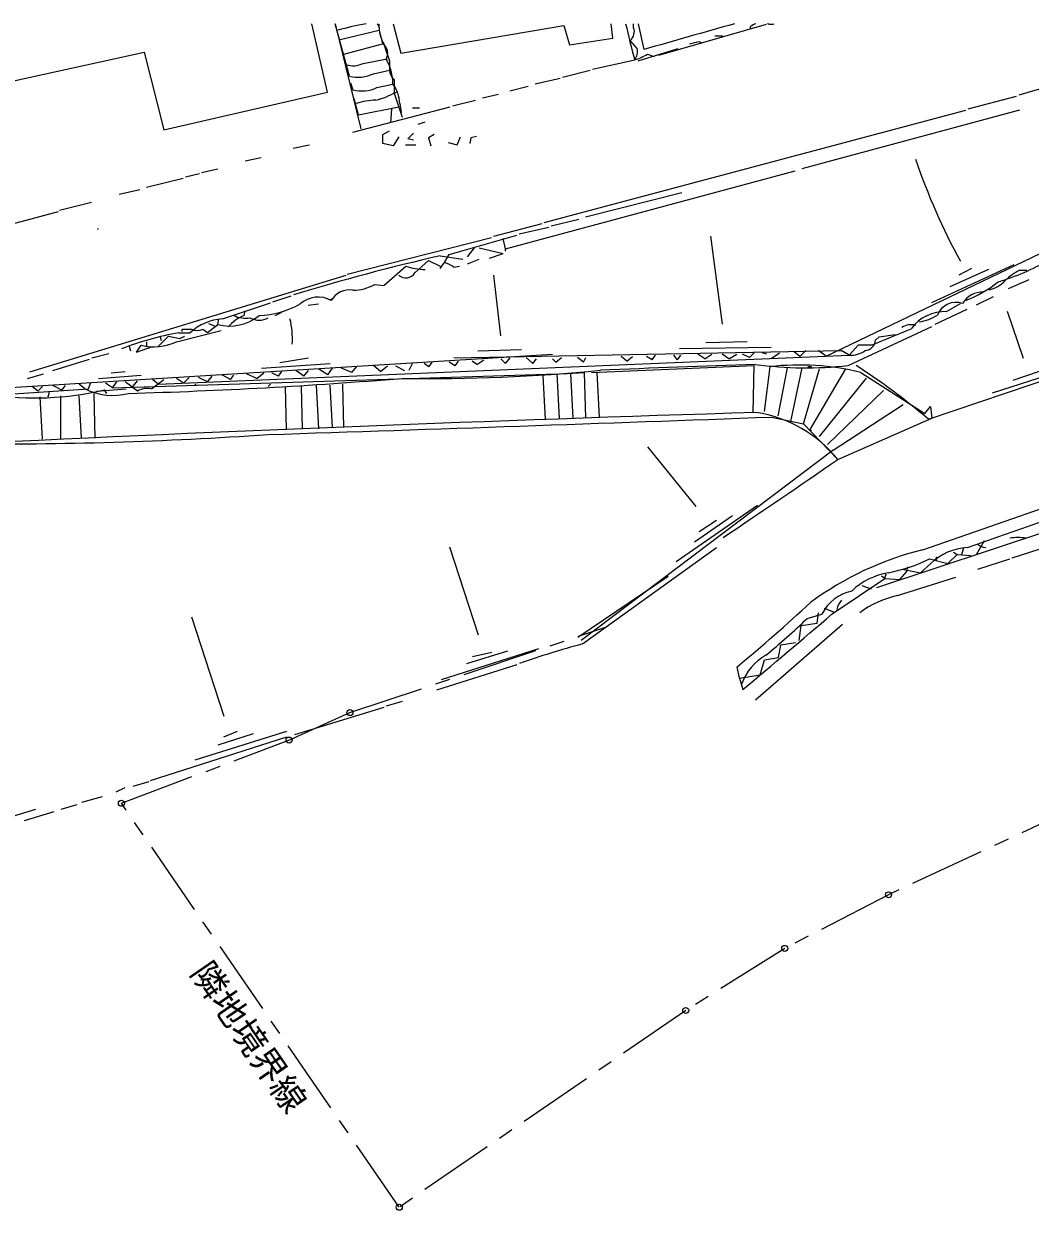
# Model space of a CAD drawing. Units: millimetres, scale not verified. Extents: x -138500 to 298458, y -156265 to 95200.
# Drawn here: x 16027 to 49419, y 27751 to 67141 of the extents above; entities that cross this region are included whole.
import ezdxf
from ezdxf.enums import TextEntityAlignment as Align

# ---------------------------------------------------------------- set-up
doc = ezdxf.new("R2010")
doc.units = ezdxf.units.MM
doc.header["$LTSCALE"] = 500
doc.linetypes.add('CHAIN1', pattern=[8, 5, -1, 1, -1])
doc.layers.add('0-8_極細点線', color=4, linetype='Continuous', lineweight=9)
doc.layers.add('0-C_中点線２', color=4, linetype='Continuous', lineweight=9)
doc.styles.add('ＭＳ ゴシック', font='')
doc.styles.get('ＭＳ ゴシック').set_extended_font_data('MS Gothic')

msp = doc.modelspace()

# ---------------------------------------------------------------- linework, layer by layer
at = {"layer": '0-8_極細点線'}
for p, q in [((26109.7, 64871.5), (25582, 67140.7)), ((26358, 67140.7), (27213, 63655.6)), ((26831.8, 65404.2), (26360.3, 67140.7)), ((27756, 67140.7), (27819.1, 67077.6)), ((27772.7, 67140.7), (27819.2, 67001.6)), ((27798, 67140.7), (27819.1, 67077.6)), ((28287.9, 67140.7), (28542.1, 66165.7)), ((35575.2, 66664.4), (35510, 67140.7)), ((36411.2, 67140.7), (36602, 66284.8)), ((37096.3, 66095), (40669.4, 67123.8)), ((40137.2, 66971.4), (40137.2, 67047.4)), ((40745.5, 67123.9), (40897.5, 67123.9)), ((42653.3, 56099.7), (65575.8, 67140.7)), ((26526.9, 66620.6), (27819.3, 66925.6)), ((27819.3, 66925.6), (27933.6, 66469.4)), ((36373.8, 66322.7), (36145.5, 66588.7)), ((38958.8, 66742.6), (39224.9, 66742.7)), ((26641.2, 66126.4), (27933.6, 66469.4)), ((36412.1, 65904.5), (37742.5, 66323.6)), ((38426.7, 66552.1), (38502.7, 66514.1)), ((27287.7, 65822.7), (28086, 65975.3)), ((28162.1, 65899.4), (28162.3, 65595.2)), ((34891.5, 65637.5), (36298, 65942.5)), ((36716.1, 66132.8), (36944.3, 66056.9)), ((27630.1, 65480.8), (28162.3, 65595.2)), ((33903.3, 65370.7), (34815.5, 65599.3)), ((26869.9, 65176.1), (26946.1, 64948.1)), ((27744.5, 65024.6), (28276.6, 65139)), ((28314.6, 65291.1), (28314.8, 64834.8)), ((32154.6, 64913.4), (32762.8, 65065.8)), ((32990.9, 65142), (33827.2, 65332.6)), ((27136.7, 64111.8), (26984.3, 64643.9)), ((28314.8, 64834.8), (28581.5, 64036.7)), ((30254, 64417.9), (31014.3, 64608.5)), ((31242.3, 64684.6), (31774.5, 64799.1)), ((47362.4, 64314.7), (48959, 64733.8)), ((26947, 63541.4), (30178.1, 64379.8)), ((27136.7, 64111.8), (28467.2, 64378.8)), ((28201.4, 63846.3), (28239.1, 64302.6)), ((28505.1, 64492.8), (28543.3, 64188.8)), ((29151.6, 64341.2), (28923.4, 64341)), ((33298, 60541.9), (47286.5, 64276.6)), ((41851, 62334.2), (49073.3, 64277.7)), ((29113.9, 63808.9), (29341.9, 63885.1)), ((27935.5, 63465.9), (28163.5, 63580.2)), ((28772, 63314.4), (28962, 63504.6)), ((29646.3, 63467), (29456.4, 63352.9)), ((24970.4, 63007.9), (25502.6, 63122.2)), ((28277.9, 63086), (27935.8, 63161.8)), ((28467.8, 63390.3), (28277.9, 63086)), ((28696.1, 63124.3), (29038.3, 63124.5)), ((28962.1, 63276.5), (28772, 63314.4)), ((29456.4, 63352.9), (29532.5, 63086.8)), ((23373.9, 62588.7), (23906, 62703.1)), ((21929.4, 62207.6), (22461.5, 62321.9)), ((32005.9, 59666.7), (41622.9, 62258.1)), ((20104.9, 61712.2), (21321.2, 62017.1)), ((21397.2, 62055.1), (21853.4, 62169.5)), ((19192.5, 61483.5), (19876.8, 61636)), ((34666.5, 60732.9), (37859.6, 61533.3)), ((17215.9, 60950), (18280.3, 61216.8)), ((13376.7, 59883), (17177.9, 60911.9)), ((18470.9, 60304.4), (18508.8, 60342.5)), ((31625.4, 60084.6), (33222, 60503.8)), ((32461.8, 60161.2), (33450.2, 60389.9)), ((33526.1, 60428), (34438.5, 60656.7)), ((26759.9, 58827), (31549.4, 60046.6)), ((30143.2, 59475.4), (32385.8, 60123.1)), ((32005.9, 59666.7), (31929.7, 60008.8)), ((38811, 60089.2), (39193, 57162)), ((30751.5, 59399.8), (30979.3, 59704)), ((31131.4, 59704.2), (31930, 59514.5)), ((31473.8, 59362.2), (31930, 59514.5)), ((32006, 59590.6), (32005.9, 59666.7)), ((27976.6, 58447.6), (28698.7, 59094.3)), ((29002.9, 58866.4), (29458.9, 59284.9)), ((29458.9, 59284.9), (29839.2, 59095)), ((29839, 59437.2), (30599.4, 59323.6)), ((29839.2, 59019), (29991.2, 59209.2)), ((29991.2, 59209.2), (30143.2, 59475.4)), ((30295.5, 59057.3), (30485.5, 59095.5)), ((30751.6, 59171.7), (31131.7, 59324)), ((46149.9, 57888.8), (48886.4, 59145.1)), ((16230.8, 55588.6), (26721.9, 58788.9)), ((31855.7, 56777.2), (31626.3, 58792)), ((46757.9, 58421.4), (48050.1, 58992.5)), ((47061.8, 58801.8), (47479.9, 59030.2)), ((49076.7, 58955.2), (49304.8, 58955.3)), ((27672.5, 58485.4), (27976.6, 58447.6)), ((48696.9, 58346.6), (49381, 58651.2)), ((24289.2, 57913), (24897.5, 58103.4)), ((26190.1, 57990.2), (26304.2, 58028.3)), ((47632.7, 57813.6), (48202.8, 58080.2)), ((22616.8, 57341.6), (24213.2, 57874.9)), ((23339.1, 57456.2), (23377, 57608.2)), ((24365.6, 57456.8), (24593.6, 57571)), ((25467.9, 57799.6), (25810.1, 57837.9)), ((46264.4, 57166.5), (47328.6, 57661.4)), ((46644.4, 57585), (47100.4, 57851.4)), ((49192.6, 56027.8), (48659.4, 57586.2)), ((22122.9, 56885.1), (22464.8, 57151.4)), ((22160.7, 57189.3), (22350.8, 57113.3)), ((22464.8, 57151.4), (22502.7, 57341.6)), ((46038.3, 54010.8), (55464.9, 57210.4)), ((20602.3, 56618), (20564.2, 56732)), ((21096.5, 56580.3), (22579, 56961.4)), ((21172.4, 56884.5), (21552.6, 56884.8)), ((21286.4, 56998.6), (21590.5, 56998.8)), ((21286.4, 56922.6), (21286.4, 56998.6)), ((21970.7, 56999), (22122.9, 56885.1)), ((43375.9, 55796), (46150.4, 57090.4)), ((19576, 56275.1), (19537.9, 56427.2)), ((19766.2, 56237.3), (19918, 56465.5)), ((19766.2, 56237.3), (20298.2, 56427.7)), ((20108.2, 56427.6), (20108.1, 56579.6)), ((37786.8, 56362.7), (40828.3, 56402.7)), ((38661.1, 56553.4), (40029.7, 56592.3)), ((45851, 49676.6), (65464.2, 56532.3)), ((15394.7, 55056), (33566.8, 56170)), ((16991.1, 55627.2), (18207.5, 56008.2)), ((18283.5, 56046.2), (18853.6, 56198.6)), ((24518.6, 55898.1), (25469, 56050.8)), ((30297.4, 56053.8), (43147.4, 56290.1)), ((30335.5, 55787.8), (30449.5, 55939.9)), ((31057.9, 55826.2), (30905.7, 55940.2)), ((31057.9, 55826.2), (31285.9, 55978.5)), ((31095.5, 56282.5), (32540.2, 56321.4)), ((32008.3, 55864.8), (31856.1, 56016.8)), ((32008.3, 55864.8), (32160.3, 56055)), ((32920.8, 55865.4), (32692.5, 56055.4)), ((32920.8, 55865.4), (33034.7, 56017.6)), ((33681.1, 55903.9), (33566.9, 56017.9)), ((33681.1, 55903.9), (33871.1, 56056.1)), ((34593.5, 55904.5), (34403.3, 56056.5)), ((34593.5, 55904.5), (34669.5, 56056.6)), ((36038.2, 55943.4), (35848, 56095.4)), ((36038.2, 55943.4), (36228.2, 56095.6)), ((36874.5, 55982), (36684.4, 56096)), ((36874.5, 55982), (36988.6, 56134.2)), ((37710.9, 55982.5), (37596.8, 56134.5)), ((37710.9, 55982.5), (37825, 56134.7)), ((38623.4, 56021.1), (38395.2, 56173)), ((38623.4, 56021.1), (38851.4, 56173.3)), ((39421.8, 56021.6), (39193.6, 56173.6)), ((39421.8, 56021.6), (39687.8, 56173.8)), ((40106.2, 56060.1), (39877.9, 56173.9)), ((40106.2, 56060.1), (40258.1, 56212.2)), ((40676.3, 56174.5), (40524.2, 56212.4)), ((40828.5, 56022.5), (41094.5, 56212.8)), ((41778.9, 56099.2), (41588.7, 56251.1)), ((41778.9, 56099.2), (41968.9, 56289.4)), ((42653.3, 56099.7), (42387.1, 56289.7)), ((43413.7, 56138.2), (43147.4, 56290.1)), ((18930.2, 55552.4), (19386.4, 55590.7)), ((23758.5, 55365.4), (23986.7, 55555.6)), ((23910.4, 55707.7), (26191.5, 55861.2)), ((24480.9, 55441.9), (24252.7, 55555.8)), ((24480.9, 55441.9), (24594.9, 55594)), ((25317.3, 55442.4), (25051.1, 55632.3)), ((25317.3, 55442.4), (25469.3, 55632.6)), ((26115.7, 55480.9), (25811.4, 55670.8)), ((26115.7, 55480.9), (26267.6, 55709.1)), ((26914, 55557.4), (26571.7, 55709.3)), ((26914, 55557.4), (27065.9, 55747.7)), ((27864.5, 55596.1), (27636.3, 55786)), ((27864.5, 55596.1), (28092.5, 55786.3)), ((28358.6, 55786.5), (28662.8, 55634.6)), ((28814.9, 55634.7), (28928.8, 55862.9)), ((29461.2, 55749.2), (29309, 55863.2)), ((29461.2, 55749.2), (29575.1, 55901.3)), ((30335.5, 55787.8), (30145.3, 55901.7)), ((33871.4, 55523.9), (34631.8, 55562.4)), ((34670.8, 54041.6), (34631.8, 55562.4)), ((34859.9, 55562.5), (40258.3, 55794)), ((35127, 54079.9), (35050, 55562.6)), ((40221.3, 54235.2), (40258.3, 55794)), ((40601.6, 54273.5), (40790.7, 55756.3)), ((41057.8, 54121.7), (41360.9, 55718.7)), ((41476.2, 53931.9), (41855.2, 55719)), ((41894.4, 53856.1), (42425.5, 55681.3)), ((42045.3, 55757.1), (42159.3, 55757.3)), ((42122.6, 53666.2), (43300, 55681.9)), ((48166.9, 54886.6), (51131.6, 55838.9)), ((48850.9, 55305.2), (50181.2, 55762.2)), ((16154.9, 55360.6), (16687.1, 55512.9)), ((18056.1, 55019.6), (17865.9, 55171.6)), ((18512.1, 55362), (19918.7, 55476.9)), ((18968.5, 55058.1), (18740.3, 55210.1)), ((18968.5, 55058.1), (33719.4, 55523.7)), ((18968.5, 55058.1), (19120.4, 55248.4)), ((19804.9, 54944.7), (19386.6, 55248.6)), ((19614.8, 55058.6), (19804.8, 55286.8)), ((20261.1, 55021), (20679.1, 55325.3)), ((20489.1, 55173.2), (20298.9, 55325.1)), ((21325.5, 55211.8), (21097.3, 55363.7)), ((21325.5, 55211.8), (21515.5, 55402)), ((21667.7, 55136), (21743.7, 55174.1)), ((22123.9, 55250.3), (21819.6, 55402.1)), ((22123.9, 55250.3), (22275.8, 55440.4)), ((22884.2, 55326.8), (22618, 55478.7)), ((22884.2, 55326.8), (22998.2, 55479)), ((23758.5, 55365.4), (23416.3, 55517.2)), ((24139, 55099.5), (24215, 55175.6)), ((26649, 53732.4), (26610.1, 55177.1)), ((33340.1, 54002.8), (33263.1, 55447.4)), ((33796.3, 54041.1), (33719.4, 55523.7)), ((34252.5, 54041.4), (34175.6, 55524)), ((42426.9, 53438.2), (43984.5, 55378.2)), ((16497.3, 54942.6), (16307.2, 55094.5)), ((16497.3, 54942.6), (16649.3, 55094.7)), ((16650.4, 53345.9), (16573.4, 54752.5)), ((16839.5, 54752.7), (16877.6, 54904.8)), ((17295.7, 54981.1), (16991.4, 55132.9)), ((17258.7, 53346.3), (17257.8, 54791)), ((17295.7, 54981.1), (17409.7, 55133.2)), ((17943, 53384.7), (17866.1, 54791.4)), ((18399.3, 53385), (18360.3, 54867.7)), ((18436.3, 54943.8), (19424.7, 55020.5)), ((18778.5, 54868), (18702.4, 54982)), ((24748.2, 53655.1), (24709.2, 55099.8)), ((25280.4, 53693.5), (25241.6, 55100.2)), ((25812.7, 53693.9), (25735.7, 55138.5)), ((26268.9, 53732.2), (26191.9, 55138.8)), ((42693.2, 53172.3), (44555, 54960.3)), ((42883.4, 52982.3), (45201.6, 54504.5)), ((40829.8, 54083.5), (41894.4, 53856.1)), ((43035.7, 52678.3), (46152.3, 54048.9)), ((43035.7, 52678.3), (41894.4, 53856.1)), ((42160.7, 53628.2), (42122.6, 53666.2)), ((42883.4, 52982.3), (34523.4, 46666)), ((36724.3, 53092.5), (38322.3, 51116.5)), ((37677.2, 49291.2), (40375.4, 51155.9)), ((38285.1, 49937.9), (39539.2, 50813.2)), ((38437, 50280.2), (39007, 50660.7)), ((44331, 48421), (50070.6, 50325.6)), ((30149.2, 49780.7), (31101.6, 46853.9)), ((34561.4, 46551.9), (39007.6, 49748.3)), ((47143.7, 49525.3), (47219.5, 49753.5)), ((47637.9, 49525.6), (47903.8, 49982)), ((48816.6, 49412.3), (50375, 49907.5)), ((46307.4, 49296.7), (46307.4, 49448.7)), ((46877.5, 49601.2), (46991.6, 49525.2)), ((47676.3, 49031.4), (48740.6, 49374.3)), ((44596.9, 48725.3), (44634.9, 48877.5)), ((45091.2, 48687.7), (45319.2, 48953.9)), ((45167.1, 49029.8), (45775.4, 48916.2)), ((45319.2, 48953.9), (45357.1, 49106)), ((45775.4, 48916.2), (46117.4, 49220.5)), ((34409.2, 46780), (37411.4, 48796.8)), ((42848.9, 47545.7), (44596.9, 48725.3)), ((43836.7, 48496.7), (44141, 48382.9)), ((44596.9, 48725.3), (44482.9, 48801.3)), ((44596.9, 48725.3), (45091.2, 48687.7)), ((45015.6, 48155.3), (46954.1, 48764.9)), ((42582.6, 47735.5), (42886.8, 47621.7)), ((21596.6, 47456.1), (22663.2, 44149.2)), ((42012.5, 47393.1), (42506.7, 47545.4)), ((42354.8, 47241.2), (42392.6, 47583.4)), ((40303.4, 44692.7), (43191.2, 47203.6)), ((41746.9, 46670.5), (41822.6, 47164.8)), ((41822.6, 47164.8), (42354.8, 47241.2)), ((41062.9, 46099.8), (41138.7, 46518.1)), ((41138.7, 46518.1), (41632.9, 46594.4)), ((29885.9, 45370.4), (33116.8, 46398.9)), ((30722, 45903.2), (32090.4, 46322.2)), ((30911.9, 46131.4), (31558.2, 46283.8)), ((40606.7, 46023.5), (41062.9, 46099.8)), ((29734, 45028.1), (32394.8, 45866.2)), ((39770.7, 45414.6), (39694.4, 45794.7)), ((40455, 45529.1), (40606.7, 46023.5)), ((39770.7, 45414.6), (40455, 45529.1)), ((39770.7, 45414.6), (39885, 45034.5)), ((28061.6, 44494.8), (28593.7, 44647.2)), ((25020.7, 43542.4), (27985.6, 44456.8)), ((20231.3, 42018.7), (24754.7, 43466.1)), ((21713.6, 42703.9), (24754.5, 43656.2)), ((22473.7, 43198.6), (23652.1, 43579.5)), ((22663.6, 43464.8), (23119.7, 43655.3)), ((19091, 41637.8), (19395, 41790)), ((19661.2, 41828.2), (20193.3, 41980.6)), ((17950.7, 41294.8), (18634.9, 41485.4)), ((13617.3, 40227.6), (16430.1, 41065.7)), ((16050.1, 40685.3), (17038.4, 40990.1)), ((17266.5, 41066.2), (17798.6, 41218.7))]:
    msp.add_line(p, q, dxfattribs=at)
for points in [[(28542.1, 66165.7), (33940.1, 67081.6), (34130.7, 66435.4), (35575.2, 66664.4)], [(8203.6, 63871.7), (11624.7, 64710.3), (11701, 64368.1), (20025.9, 66198.3), (20673.9, 63613.4), (26109.7, 64871.5)], [(30102.7, 63201.2), (30406.9, 63125.3), (30520.8, 63391.5)], [(31053.1, 63391.9), (30862.9, 63353.7), (30825.1, 63163.7)], [(20488.4, 56427.8), (20830.3, 56770.2), (21210.5, 56694.4)], [(44287.8, 56633), (44401.7, 56747.1), (44934, 56823.5)], [(20489.1, 55173.2), (43413.7, 56138.2), (43717.7, 56480.6), (44173.9, 56480.9)], [(43794.3, 55568.2), (45924.1, 54200.8), (46114.1, 54429.1), (46152.3, 54048.9)], [(15356.9, 54713.7), (15356.9, 54827.8), (18170.1, 55019.7), (18246.1, 55209.8)], [(46079.3, 49372.6), (46687.7, 49220.9), (46991.6, 49525.2), (47447.8, 49487.5)]]:
    msp.add_lwpolyline(points, dxfattribs=at)
for centre, radius, start, end in [((28972.2, 58156.5), 9123.6, 100.02635, 106.04497), ((28883, 67018.5), 1063.9, 180.90604, 211.06271), ((57822, 72006), 22361.8, 192.56646, 195.73299), ((35923.6, 66873.7), 361.2, 307.90332, 21.65327), ((35806.8, 67048.4), 454.4, 354.76115, 11.71712), ((710005.1, -2291930.9), 2452478.8, 105.86402, 105.93701), ((40508.9, 66548.5), 622.1, 107.83965, 126.68573), ((40508.9, 66548.5), 622.1, 67.64566, 72.16035), ((41289.8, 67089.6), 393.7, 172.53344, 174.99251), ((431584.7, -1315761.3), 1432555.8, 105.12936, 105.48819), ((27743.6, 66165.2), 358.7, 328.03415, 58.02098), ((170606.3, 113797.4), 150281.7, 198.35645, 198.58562), ((35956, 66208.3), 433.1, 322.14169, 15.30792), ((24088.9, 123112), 58348.8, 283.91685, 284.2247), ((26955.5, 66503.6), 757.6, 251.69106, 296.01019), ((26568.2, 65121.3), 1708.6, 0.59631, 29.98894), ((35841.2, 67500.1), 1623.3, 286.3428, 302.61156), ((27129.9, 66495.2), 1131, 254.71535, 296.24495), ((28599.8, 65624.1), 438.5, 183.78128, 229.41312), ((27244.4, 66038.6), 1130.6, 254.70309, 296.24889), ((27250.6, 64412.7), 1257, 3.65108, 35.29182), ((27807.2, 62157.6), 2450.9, 92.35068, 107.74002), ((26998.2, 67436.3), 2917.2, 284.0565, 298.51596), ((-36442.4, 63263.2), 64378.2, 359.90979, 0.18048), ((66203.9, 69661.5), 21753.3, 198.8287, 208.57065), ((-2782041.4, 8137958.6), 8568805.4, 289.28061, 289.5099), ((46850.6, -14228), 75603.9, 103.00343, 106.81995), ((29442.2, 61428.3), 2449.5, 252.33075, 267.72791), ((29802, 58449.5), 782.9, 50.92546, 76.01476), ((46270.4, 65687.1), 7411.7, 286.332, 300.45337), ((28702.2, 59070.2), 363.4, 230.44824, 325.87267), ((49794.7, 57392.2), 1720, 114.67206, 134.79974), ((26829.1, 57617.9), 687.6, 79.85043, 150.91534), ((26966.7, 59697), 1402.3, 269.33214, 300.22368), ((46037.4, 61389.3), 3645.9, 290.10201, 309.46127), ((47880.8, 59222.1), 929.6, 280.52467, 319.02966), ((25794.5, 57183.4), 882.7, 60.57133, 132.18219), ((47831.1, 57479.9), 752.7, 87.75713, 150.42526), ((23718.2, 60517.8), 3063.5, 272.15381, 298.96445), ((46598.9, 56177.8), 1407.9, 88.14792, 143.56526), ((46952.5, 57234.7), 656.1, 70.03879, 158.92194), ((22724.2, 55623.5), 1721.4, 93.57732, 132.89151), ((22844, 58672.6), 1567.8, 256.00407, 309.12729), ((23914.4, 56089.6), 1482.8, 112.83252, 138.31784), ((23376.7, 58217), 850.6, 243.48183, 280.33226), ((23833.1, 57912.7), 613.1, 240.29051, 299.77472), ((21965.2, 56656.3), 2975.1, 357.11618, 13.34576), ((45466.3, 56633.8), 517, 72.92899, 126.06834), ((45521.8, 58725.3), 1498, 278.06923, 303.11844), ((23026.2, 46627.3), 10423.3, 100.24496, 111.11215), ((2247.4, 94736), 42506.1, 296.49554, 296.72473), ((21780.3, 57455.1), 494.2, 247.4175, 292.65723), ((-88465.1, 379856.1), 349520.7, 292.302, 292.53116), ((20343.4, 58204.9), 1790.7, 256.25786, 294.87106), ((43888.5, 56689.8), 403.4, 278.17461, 351.89395), ((43463.7, 56968.9), 832.2, 266.55608, 305.40399), ((29553.9, 111988.9), 56628.7, 269.02162, 275.6855), ((70351, -810276.9), 866630.2, 91.9874, 92.32697), ((41982.1, 68270.1), 12551.8, 262.28137, 276.37502), ((41754.3, 47073.3), 8736.3, 76.49709, 96.33311), ((31090, 36447.7), 23063.3, 49.59853, 57.02739), ((14498.8, 228577), 173780.6, 271.6494, 274.64998), ((16394, 64934.6), 10216.8, 261.59538, 283.05826), ((18976.1, 56832.8), 2033.3, 243.09616, 284.95532), ((20128.5, 54412.2), 623.1, 77.71068, 121.29045), ((84614.5, -1392182.2), 1447094.8, 91.75343, 92.7944), ((-112606.2, 4222997.4), 4171736.5, 271.87845, 272.10782), ((39656.7, 49938.3), 4350.2, 39.03802, 81.02501), ((14862.1, 190318.7), 137130.2, 269.58766, 273.87947), ((-152697.7, 336044.1), 344394.7, 303.86969, 304.63457), ((49007.1, 48692.9), 1391.6, 79.01253, 101.06288), ((48394.4, 39430.5), 10557, 103.94087, 126.42252), ((47459.7, 47811.9), 1945.8, 93.71544, 133.61862), ((47968.4, 50183.9), 430.8, 227.20238, 266.4778), ((43689.9, 54248.5), 5429.9, 280.8385, 296.1068), ((45091.9, 46635.9), 2311.2, 99.48769, 133.71317), ((43826.2, 46854.3), 1489.5, 102.85754, 152.35547), ((45673.2, 45048.2), 3176, 101.95134, 127.01289), ((2408.3, 90806.5), 58449.2, 309.63716, 312.80693), ((43799.6, 47489.1), 825.6, 141.58676, 165.35709), ((-582418.4, 782541.8), 964975.8, 310.15744, 310.38809), ((25225.5, 64876.6), 24238, 309.50578, 313.83563), ((43377.6, 14394.7), 33343.8, 105.33141, 109.09285), ((41551, 44605), 1813.3, 119.99008, 160.01964)]:
    msp.add_arc(centre, radius, start, end, dxfattribs=at)
at = {"layer": '0-C_中点線２', "color": 7, "linetype": 'CHAIN1', "lineweight": 18}
for p, q in [((69541.6, 49770.6), (44717.6, 38224.4)), ((28485.7, 27851.3), (19267.7, 41263.1)), ((44717.6, 38224.4), (41273.5, 36444.3)), ((41273.5, 36444.3), (37989.7, 34383.4)), ((37989.7, 34383.4), (28485.7, 27851.3))]:
    msp.add_line(p, q, dxfattribs=at)
msp.add_lwpolyline([(19267.7, 41263.1), (24876.4, 43379.7), (26847.4, 44273.7), (35295.1, 47093.8)], dxfattribs=at)
at = {"layer": '0-C_中点線２', "color": 6, "lineweight": 25}
for centre in [(26847.4, 44273.7), (24828.4, 43361.6), (19267.7, 41263.1), (44717.6, 38224.4), (41273.5, 36444.3), (37989.7, 34383.4), (28485.7, 27851.3)]:
    msp.add_circle(centre, 100, dxfattribs=at)

# ---------------------------------------------------------------- texts
at = {"layer": '0-C_中点線２', "color": 2, "style": 'ＭＳ ゴシック'}
msp.add_text('隣地境界線', height=843.1, rotation=304.501, dxfattribs=at).set_placement((21321.3, 35493.4), align=Align.BOTTOM_LEFT)

doc.saveas('drawing.dxf')
